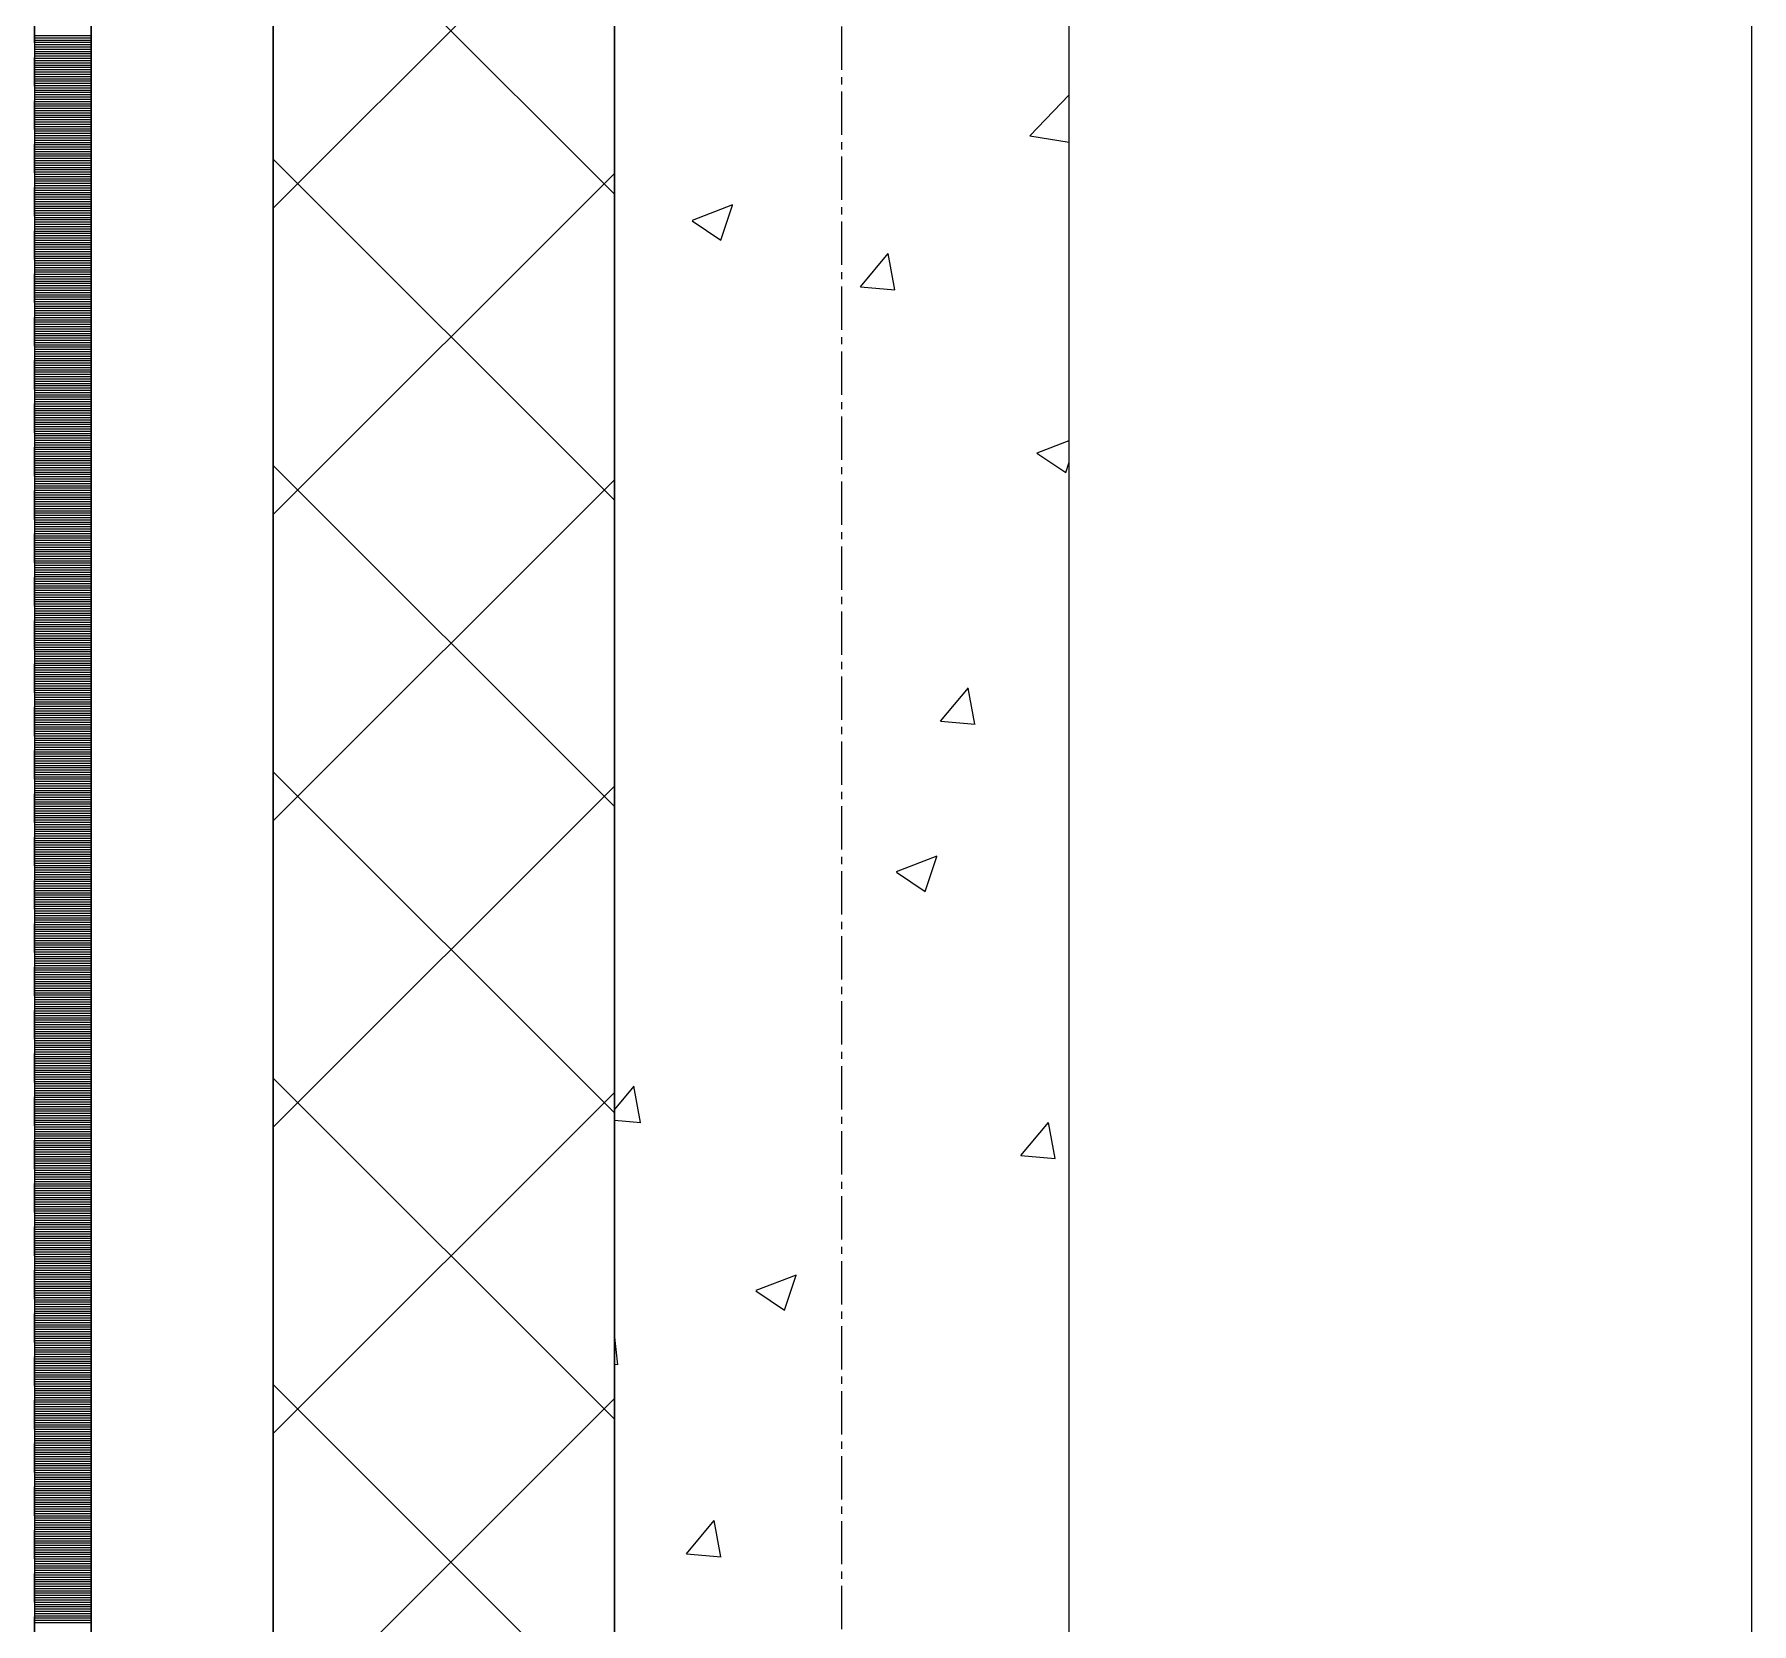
# Model space of a CAD drawing. Header units: millimetres. Extents: x 538266 to 1167394, y 114608 to 637157.
# Drawn here: x 1046079 to 1046834, y 577970 to 578669 of the extents above; entities that cross this region are included whole.
import ezdxf

# ---------------------------------------------------------------- set-up
doc = ezdxf.new("R2010")
doc.units = ezdxf.units.MM
doc.linetypes.add('CENTER2', pattern=[28.575, 19.05, -3.175, 3.175, -3.175])
doc.linetypes.add('DASHED', pattern=[19.05, 12.7, -6.35])
for name, color, linetype, lineweight in [('0) шт стен 3 эт', 150, 'Continuous', 60), ('АР_Стены ПЕНОблок', 52, 'Continuous', 20), ('АР_Тонкая', 254, 'Continuous', 5), ('АР_Утеплитель', 31, 'Continuous', 0), ('АР_Штриховка', 8, 'Continuous', 0)]:
    doc.layers.add(name, color=color, linetype=linetype, lineweight=lineweight)
doc.layers.add('АР_Делит', color=120, linetype='Continuous', lineweight=0, plot=False)
doc.layers.add('КР_Балки-0.5', color=60, linetype='Continuous', lineweight=50, plot=False)
doc.layers.add('РД_Оси_100', color=7, linetype='Continuous', lineweight=0, true_color=0x525252)

# ---------------------------------------------------------------- blocks, each defined once
blk = doc.blocks.new('СОШ_2200_АР_ОСИ_М100_28.05.24')
at = {"layer": 'АР_Делит', "color": 251, "linetype": 'DASHED', "true_color": 0x636466}
blk.add_lwpolyline([(114955, 135155), (114955, -355), (93595.036, -355), (93595.036, 13855), (94145, 13855), (94145, 68320), (66055, 68320), (66055, 13857.73), (83455, 13857.73), (83455, -355), (45245, -355), (45245, 13145), (44695, 13145), (44695, 26755), (45245, 26755), (45245, 68320), (20455, 68320), (20455, 26755), (27955, 26755), (27955, 13145), (-355, 13145), (-355, 100855)], dxfattribs=at)
at = {"layer": 'РД_Оси_100', "color": 251, "linetype": 'CENTER2', "true_color": 0x636466}
blk.add_line((0, -6155), (0, 139938.679), dxfattribs=at)
blk = doc.blocks.new('3_этаж1')
at = {"layer": 'АР_Стены ПЕНОблок', "color": 18, "linetype": 'Continuous', "lineweight": 25, "true_color": 0x000000}
for p, q in [((684283.57, 587568.74), (684283.57, 511368.74)), ((684483.57, 511368.74), (684483.57, 587568.74))]:
    blk.add_line(p, q, dxfattribs=at)
at = {"layer": 'АР_Тонкая', "color": 18, "linetype": 'Continuous', "lineweight": 25, "true_color": 0x000000}
for p, q in [((684028.57, 587568.74), (684028.57, 511368.74)), ((684053.57, 587568.74), (684053.57, 511368.74)), ((684053.57, 511368.74), (684053.57, 587568.74)), ((684133.57, 511368.74), (684133.57, 587568.74))]:
    blk.add_line(p, q, dxfattribs=at)
at = {"layer": 'АР_Утеплитель', "color": 18, "linetype": 'Continuous', "lineweight": 25, "true_color": 0x000000}
for p, q in [((684133.57, 587568.74), (684133.57, 511368.74)), ((684283.57, 511368.74), (684283.57, 587568.74))]:
    blk.add_line(p, q, dxfattribs=at)
at = {"layer": 'АР_Штриховка', "color": 18, "linetype": 'Continuous', "lineweight": 25, "true_color": 0x000000}
for p, q in [((684283.57, 578598.77), (684133.57, 578748.77)), ((684133.57, 578592.48), (684283.57, 578742.48)), ((684028.57, 578668.49), (684053.57, 578668.49)), ((684028.57, 578667.49), (684053.57, 578667.49)), ((684028.57, 578666.49), (684053.57, 578666.49)), ((684028.57, 578665.49), (684053.57, 578665.49)), ((684028.57, 578664.49), (684053.57, 578664.49)), ((684028.57, 578663.49), (684053.57, 578663.49)), ((684028.57, 578662.49), (684053.57, 578662.49)), ((684028.57, 578661.49), (684053.57, 578661.49)), ((684028.57, 578660.49), (684053.57, 578660.49)), ((684028.57, 578659.49), (684053.57, 578659.49)), ((684028.57, 578658.49), (684053.57, 578658.49)), ((684028.57, 578657.49), (684053.57, 578657.49)), ((684028.57, 578656.49), (684053.57, 578656.49)), ((684028.57, 578655.49), (684053.57, 578655.49)), ((684028.57, 578654.49), (684053.57, 578654.49)), ((684028.57, 578653.49), (684053.57, 578653.49)), ((684028.57, 578652.49), (684053.57, 578652.49)), ((684028.57, 578651.49), (684053.57, 578651.49)), ((684028.57, 578650.49), (684053.57, 578650.49)), ((684028.57, 578649.49), (684053.57, 578649.49)), ((684028.57, 578648.49), (684053.57, 578648.49)), ((684028.57, 578647.49), (684053.57, 578647.49)), ((684028.57, 578646.49), (684053.57, 578646.49)), ((684028.57, 578645.49), (684053.57, 578645.49)), ((684028.57, 578644.49), (684053.57, 578644.49)), ((684028.57, 578643.49), (684053.57, 578643.49)), ((684028.57, 578642.49), (684053.57, 578642.49)), ((684028.57, 578641.49), (684053.57, 578641.49)), ((684028.57, 578640.49), (684053.57, 578640.49)), ((684466.29, 578624.3), (684483.57, 578642.32)), ((684028.57, 578639.49), (684053.57, 578639.49)), ((684028.57, 578638.49), (684053.57, 578638.49)), ((684028.57, 578637.49), (684053.57, 578637.49)), ((684028.57, 578636.49), (684053.57, 578636.49)), ((684028.57, 578635.49), (684053.57, 578635.49)), ((684028.57, 578634.49), (684053.57, 578634.49)), ((684028.57, 578633.49), (684053.57, 578633.49)), ((684028.57, 578632.49), (684053.57, 578632.49)), ((684028.57, 578631.49), (684053.57, 578631.49)), ((684028.57, 578630.49), (684053.57, 578630.49)), ((684028.57, 578629.49), (684053.57, 578629.49)), ((684028.57, 578628.49), (684053.57, 578628.49)), ((684028.57, 578627.49), (684053.57, 578627.49)), ((684028.57, 578626.49), (684053.57, 578626.49)), ((684028.57, 578625.49), (684053.57, 578625.49)), ((684028.57, 578624.49), (684053.57, 578624.49)), ((684028.57, 578623.49), (684053.57, 578623.49)), ((684028.57, 578622.49), (684053.57, 578622.49)), ((684028.57, 578621.49), (684053.57, 578621.49)), ((684028.57, 578620.49), (684053.57, 578620.49)), ((684028.57, 578619.49), (684053.57, 578619.49)), ((684028.57, 578618.49), (684053.57, 578618.49)), ((684028.57, 578617.49), (684053.57, 578617.49)), ((684466.28, 578624.31), (684483.57, 578621.63)), ((684028.57, 578616.49), (684053.57, 578616.49)), ((684028.57, 578615.49), (684053.57, 578615.49)), ((684028.57, 578614.49), (684053.57, 578614.49)), ((684028.57, 578613.49), (684053.57, 578613.49)), ((684028.57, 578612.49), (684053.57, 578612.49)), ((684028.57, 578611.49), (684053.57, 578611.49)), ((684028.57, 578610.49), (684053.57, 578610.49)), ((684283.57, 578464.07), (684133.57, 578614.07)), ((684028.57, 578609.49), (684053.57, 578609.49)), ((684028.57, 578608.49), (684053.57, 578608.49)), ((684028.57, 578607.49), (684053.57, 578607.49)), ((684028.57, 578606.49), (684053.57, 578606.49)), ((684028.57, 578605.49), (684053.57, 578605.49)), ((684028.57, 578604.49), (684053.57, 578604.49)), ((684028.57, 578603.49), (684053.57, 578603.49)), ((684028.57, 578602.49), (684053.57, 578602.49)), ((684133.57, 578457.78), (684283.57, 578607.78)), ((684028.57, 578601.49), (684053.57, 578601.49)), ((684028.57, 578600.49), (684053.57, 578600.49)), ((684028.57, 578599.49), (684053.57, 578599.49)), ((684028.57, 578598.49), (684053.57, 578598.49)), ((684028.57, 578597.49), (684053.57, 578597.49)), ((684028.57, 578596.49), (684053.57, 578596.49)), ((684028.57, 578595.49), (684053.57, 578595.49)), ((684028.57, 578594.49), (684053.57, 578594.49)), ((684028.57, 578593.49), (684053.57, 578593.49)), ((684028.57, 578592.49), (684053.57, 578592.49)), ((684028.57, 578591.49), (684053.57, 578591.49)), ((684028.57, 578590.49), (684053.57, 578590.49)), ((684028.57, 578589.49), (684053.57, 578589.49)), ((684028.57, 578588.49), (684053.57, 578588.49)), ((684028.57, 578587.49), (684053.57, 578587.49)), ((684317.86, 578587.25), (684335.65, 578594.08)), ((684330.41, 578578.51), (684335.56, 578593.86)), ((684028.57, 578586.49), (684053.57, 578586.49)), ((684028.57, 578585.49), (684053.57, 578585.49)), ((684028.57, 578584.49), (684053.57, 578584.49)), ((684028.57, 578583.49), (684053.57, 578583.49)), ((684028.57, 578582.49), (684053.57, 578582.49)), ((684028.57, 578581.49), (684053.57, 578581.49)), ((684028.57, 578580.49), (684053.57, 578580.49)), ((684317.76, 578587.03), (684330.4, 578578.51)), ((684028.57, 578579.49), (684053.57, 578579.49)), ((684028.57, 578578.49), (684053.57, 578578.49)), ((684028.57, 578577.49), (684053.57, 578577.49)), ((684028.57, 578576.49), (684053.57, 578576.49)), ((684028.57, 578575.49), (684053.57, 578575.49)), ((684028.57, 578574.49), (684053.57, 578574.49)), ((684028.57, 578573.49), (684053.57, 578573.49)), ((684028.57, 578572.49), (684053.57, 578572.49)), ((684391.73, 578557.98), (684403.98, 578572.57)), ((684406.82, 578556.62), (684403.88, 578572.54)), ((684028.57, 578571.49), (684053.57, 578571.49)), ((684028.57, 578570.49), (684053.57, 578570.49)), ((684028.57, 578569.49), (684053.57, 578569.49)), ((684028.57, 578568.49), (684053.57, 578568.49)), ((684028.57, 578567.49), (684053.57, 578567.49)), ((684028.57, 578566.49), (684053.57, 578566.49)), ((684028.57, 578565.49), (684053.57, 578565.49)), ((684028.57, 578564.49), (684053.57, 578564.49)), ((684028.57, 578563.49), (684053.57, 578563.49)), ((684028.57, 578562.49), (684053.57, 578562.49)), ((684028.57, 578561.49), (684053.57, 578561.49)), ((684028.57, 578560.49), (684053.57, 578560.49)), ((684028.57, 578559.49), (684053.57, 578559.49)), ((684028.57, 578558.49), (684053.57, 578558.49)), ((684028.57, 578557.49), (684053.57, 578557.49)), ((684391.73, 578557.96), (684406.91, 578556.64)), ((684028.57, 578556.49), (684053.57, 578556.49)), ((684028.57, 578555.49), (684053.57, 578555.49)), ((684028.57, 578554.49), (684053.57, 578554.49)), ((684028.57, 578553.49), (684053.57, 578553.49)), ((684028.57, 578552.49), (684053.57, 578552.49)), ((684028.57, 578551.49), (684053.57, 578551.49)), ((684028.57, 578550.49), (684053.57, 578550.49)), ((684028.57, 578549.49), (684053.57, 578549.49)), ((684028.57, 578548.49), (684053.57, 578548.49)), ((684028.57, 578547.49), (684053.57, 578547.49)), ((684028.57, 578546.49), (684053.57, 578546.49)), ((684028.57, 578545.49), (684053.57, 578545.49)), ((684028.57, 578544.49), (684053.57, 578544.49)), ((684028.57, 578543.49), (684053.57, 578543.49)), ((684028.57, 578542.49), (684053.57, 578542.49)), ((684028.57, 578541.49), (684053.57, 578541.49)), ((684028.57, 578540.49), (684053.57, 578540.49)), ((684028.57, 578539.49), (684053.57, 578539.49)), ((684028.57, 578538.49), (684053.57, 578538.49)), ((684028.57, 578537.49), (684053.57, 578537.49)), ((684028.57, 578536.49), (684053.57, 578536.49)), ((684028.57, 578535.49), (684053.57, 578535.49)), ((684028.57, 578534.49), (684053.57, 578534.49)), ((684028.57, 578533.49), (684053.57, 578533.49)), ((684028.57, 578532.49), (684053.57, 578532.49)), ((684028.57, 578531.49), (684053.57, 578531.49)), ((684028.57, 578530.49), (684053.57, 578530.49)), ((684028.57, 578529.49), (684053.57, 578529.49)), ((684028.57, 578528.49), (684053.57, 578528.49)), ((684028.57, 578527.49), (684053.57, 578527.49)), ((684028.57, 578526.49), (684053.57, 578526.49)), ((684028.57, 578525.49), (684053.57, 578525.49)), ((684028.57, 578524.49), (684053.57, 578524.49)), ((684028.57, 578523.49), (684053.57, 578523.49)), ((684028.57, 578522.49), (684053.57, 578522.49)), ((684028.57, 578521.49), (684053.57, 578521.49)), ((684028.57, 578520.49), (684053.57, 578520.49)), ((684028.57, 578519.49), (684053.57, 578519.49)), ((684028.57, 578518.49), (684053.57, 578518.49)), ((684028.57, 578517.49), (684053.57, 578517.49)), ((684028.57, 578516.49), (684053.57, 578516.49)), ((684028.57, 578515.49), (684053.57, 578515.49)), ((684028.57, 578514.49), (684053.57, 578514.49)), ((684028.57, 578513.49), (684053.57, 578513.49)), ((684028.57, 578512.49), (684053.57, 578512.49)), ((684028.57, 578511.49), (684053.57, 578511.49)), ((684028.57, 578510.49), (684053.57, 578510.49)), ((684028.57, 578509.49), (684053.57, 578509.49)), ((684028.57, 578508.49), (684053.57, 578508.49)), ((684028.57, 578507.49), (684053.57, 578507.49)), ((684028.57, 578506.49), (684053.57, 578506.49)), ((684028.57, 578505.49), (684053.57, 578505.49)), ((684028.57, 578504.49), (684053.57, 578504.49)), ((684028.57, 578503.49), (684053.57, 578503.49)), ((684028.57, 578502.49), (684053.57, 578502.49)), ((684028.57, 578501.49), (684053.57, 578501.49)), ((684028.57, 578500.49), (684053.57, 578500.49)), ((684028.57, 578499.49), (684053.57, 578499.49)), ((684028.57, 578498.49), (684053.57, 578498.49)), ((684028.57, 578497.49), (684053.57, 578497.49)), ((684028.57, 578496.49), (684053.57, 578496.49)), ((684028.57, 578495.49), (684053.57, 578495.49)), ((684028.57, 578494.49), (684053.57, 578494.49)), ((684028.57, 578493.49), (684053.57, 578493.49)), ((684028.57, 578492.49), (684053.57, 578492.49)), ((684028.57, 578491.49), (684053.57, 578491.49)), ((684028.57, 578490.49), (684053.57, 578490.49)), ((684028.57, 578489.49), (684053.57, 578489.49)), ((684469.48, 578484.99), (684483.57, 578490.4)), ((684028.57, 578488.49), (684053.57, 578488.49)), ((684028.57, 578487.49), (684053.57, 578487.49)), ((684028.57, 578486.49), (684053.57, 578486.49)), ((684028.57, 578485.49), (684053.57, 578485.49)), ((684028.57, 578484.49), (684053.57, 578484.49)), ((684028.57, 578483.49), (684053.57, 578483.49)), ((684028.57, 578482.49), (684053.57, 578482.49)), ((684469.38, 578484.77), (684482.01, 578476.24)), ((684028.57, 578481.49), (684053.57, 578481.49)), ((684028.57, 578480.49), (684053.57, 578480.49)), ((684028.57, 578479.49), (684053.57, 578479.49)), ((684028.57, 578478.49), (684053.57, 578478.49)), ((684028.57, 578477.49), (684053.57, 578477.49)), ((684028.57, 578476.49), (684053.57, 578476.49)), ((684028.57, 578475.49), (684053.57, 578475.49)), ((684028.57, 578474.49), (684053.57, 578474.49)), ((684283.57, 578329.36), (684133.57, 578479.36)), ((684482.02, 578476.24), (684483.57, 578480.87)), ((684028.57, 578473.49), (684053.57, 578473.49)), ((684028.57, 578472.49), (684053.57, 578472.49)), ((684028.57, 578471.49), (684053.57, 578471.49)), ((684028.57, 578470.49), (684053.57, 578470.49)), ((684028.57, 578469.49), (684053.57, 578469.49)), ((684028.57, 578468.49), (684053.57, 578468.49)), ((684028.57, 578467.49), (684053.57, 578467.49)), ((684028.57, 578466.49), (684053.57, 578466.49)), ((684133.57, 578323.08), (684283.57, 578473.08)), ((684028.57, 578465.49), (684053.57, 578465.49)), ((684028.57, 578464.49), (684053.57, 578464.49)), ((684028.57, 578463.49), (684053.57, 578463.49)), ((684028.57, 578462.49), (684053.57, 578462.49)), ((684028.57, 578461.49), (684053.57, 578461.49)), ((684028.57, 578460.49), (684053.57, 578460.49)), ((684028.57, 578459.49), (684053.57, 578459.49)), ((684028.57, 578458.49), (684053.57, 578458.49)), ((684028.57, 578457.49), (684053.57, 578457.49)), ((684028.57, 578456.49), (684053.57, 578456.49)), ((684028.57, 578455.49), (684053.57, 578455.49)), ((684028.57, 578454.49), (684053.57, 578454.49)), ((684028.57, 578453.49), (684053.57, 578453.49)), ((684028.57, 578452.49), (684053.57, 578452.49)), ((684028.57, 578451.49), (684053.57, 578451.49)), ((684028.57, 578450.49), (684053.57, 578450.49)), ((684028.57, 578449.49), (684053.57, 578449.49)), ((684028.57, 578448.49), (684053.57, 578448.49)), ((684028.57, 578447.49), (684053.57, 578447.49)), ((684028.57, 578446.49), (684053.57, 578446.49)), ((684028.57, 578445.49), (684053.57, 578445.49)), ((684028.57, 578444.49), (684053.57, 578444.49)), ((684028.57, 578443.49), (684053.57, 578443.49)), ((684028.57, 578442.49), (684053.57, 578442.49)), ((684028.57, 578441.49), (684053.57, 578441.49)), ((684028.57, 578440.49), (684053.57, 578440.49)), ((684028.57, 578439.49), (684053.57, 578439.49)), ((684028.57, 578438.49), (684053.57, 578438.49)), ((684028.57, 578437.49), (684053.57, 578437.49)), ((684028.57, 578436.49), (684053.57, 578436.49)), ((684028.57, 578435.49), (684053.57, 578435.49)), ((684028.57, 578434.49), (684053.57, 578434.49)), ((684028.57, 578433.49), (684053.57, 578433.49)), ((684028.57, 578432.49), (684053.57, 578432.49)), ((684028.57, 578431.49), (684053.57, 578431.49)), ((684028.57, 578430.49), (684053.57, 578430.49)), ((684028.57, 578429.49), (684053.57, 578429.49)), ((684028.57, 578428.49), (684053.57, 578428.49)), ((684028.57, 578427.49), (684053.57, 578427.49)), ((684028.57, 578426.49), (684053.57, 578426.49)), ((684028.57, 578425.49), (684053.57, 578425.49)), ((684028.57, 578424.49), (684053.57, 578424.49)), ((684028.57, 578423.49), (684053.57, 578423.49)), ((684028.57, 578422.49), (684053.57, 578422.49)), ((684028.57, 578421.49), (684053.57, 578421.49)), ((684028.57, 578420.49), (684053.57, 578420.49)), ((684028.57, 578419.49), (684053.57, 578419.49)), ((684028.57, 578418.49), (684053.57, 578418.49)), ((684028.57, 578417.49), (684053.57, 578417.49)), ((684028.57, 578416.49), (684053.57, 578416.49)), ((684028.57, 578415.49), (684053.57, 578415.49)), ((684028.57, 578414.49), (684053.57, 578414.49)), ((684028.57, 578413.49), (684053.57, 578413.49)), ((684028.57, 578412.49), (684053.57, 578412.49)), ((684028.57, 578411.49), (684053.57, 578411.49)), ((684028.57, 578410.49), (684053.57, 578410.49)), ((684028.57, 578409.49), (684053.57, 578409.49)), ((684028.57, 578408.49), (684053.57, 578408.49)), ((684028.57, 578407.49), (684053.57, 578407.49)), ((684028.57, 578406.49), (684053.57, 578406.49)), ((684028.57, 578405.49), (684053.57, 578405.49)), ((684028.57, 578404.49), (684053.57, 578404.49)), ((684028.57, 578403.49), (684053.57, 578403.49)), ((684028.57, 578402.49), (684053.57, 578402.49)), ((684028.57, 578401.49), (684053.57, 578401.49)), ((684028.57, 578400.49), (684053.57, 578400.49)), ((684028.57, 578399.49), (684053.57, 578399.49)), ((684028.57, 578398.49), (684053.57, 578398.49)), ((684028.57, 578397.49), (684053.57, 578397.49)), ((684028.57, 578396.49), (684053.57, 578396.49)), ((684028.57, 578395.49), (684053.57, 578395.49)), ((684028.57, 578394.49), (684053.57, 578394.49)), ((684028.57, 578393.49), (684053.57, 578393.49)), ((684028.57, 578392.49), (684053.57, 578392.49)), ((684028.57, 578391.49), (684053.57, 578391.49)), ((684028.57, 578390.49), (684053.57, 578390.49)), ((684028.57, 578389.49), (684053.57, 578389.49)), ((684028.57, 578388.49), (684053.57, 578388.49)), ((684028.57, 578387.49), (684053.57, 578387.49)), ((684028.57, 578386.49), (684053.57, 578386.49)), ((684028.57, 578385.49), (684053.57, 578385.49)), ((684028.57, 578384.49), (684053.57, 578384.49)), ((684028.57, 578383.49), (684053.57, 578383.49)), ((684028.57, 578382.49), (684053.57, 578382.49)), ((684028.57, 578381.49), (684053.57, 578381.49)), ((684028.57, 578380.49), (684053.57, 578380.49)), ((684028.57, 578379.49), (684053.57, 578379.49)), ((684028.57, 578378.49), (684053.57, 578378.49)), ((684028.57, 578377.49), (684053.57, 578377.49)), ((684028.57, 578376.49), (684053.57, 578376.49)), ((684426.98, 578366.92), (684439.22, 578381.51)), ((684442.06, 578365.56), (684439.13, 578381.48)), ((684028.57, 578375.49), (684053.57, 578375.49)), ((684028.57, 578374.49), (684053.57, 578374.49)), ((684028.57, 578373.49), (684053.57, 578373.49)), ((684028.57, 578372.49), (684053.57, 578372.49)), ((684028.57, 578371.49), (684053.57, 578371.49)), ((684028.57, 578370.49), (684053.57, 578370.49)), ((684028.57, 578369.49), (684053.57, 578369.49)), ((684028.57, 578368.49), (684053.57, 578368.49)), ((684028.57, 578367.49), (684053.57, 578367.49)), ((684028.57, 578366.49), (684053.57, 578366.49)), ((684028.57, 578365.49), (684053.57, 578365.49)), ((684028.57, 578364.49), (684053.57, 578364.49)), ((684028.57, 578363.49), (684053.57, 578363.49)), ((684028.57, 578362.49), (684053.57, 578362.49)), ((684028.57, 578361.49), (684053.57, 578361.49)), ((684426.98, 578366.91), (684442.16, 578365.58)), ((684028.57, 578360.49), (684053.57, 578360.49)), ((684028.57, 578359.49), (684053.57, 578359.49)), ((684028.57, 578358.49), (684053.57, 578358.49)), ((684028.57, 578357.49), (684053.57, 578357.49)), ((684028.57, 578356.49), (684053.57, 578356.49)), ((684028.57, 578355.49), (684053.57, 578355.49)), ((684028.57, 578354.49), (684053.57, 578354.49)), ((684028.57, 578353.49), (684053.57, 578353.49)), ((684028.57, 578352.49), (684053.57, 578352.49)), ((684028.57, 578351.49), (684053.57, 578351.49)), ((684028.57, 578350.49), (684053.57, 578350.49)), ((684028.57, 578349.49), (684053.57, 578349.49)), ((684028.57, 578348.49), (684053.57, 578348.49)), ((684028.57, 578347.49), (684053.57, 578347.49)), ((684028.57, 578346.49), (684053.57, 578346.49)), ((684028.57, 578345.49), (684053.57, 578345.49)), ((684028.57, 578344.49), (684053.57, 578344.49)), ((684028.57, 578343.49), (684053.57, 578343.49)), ((684028.57, 578342.49), (684053.57, 578342.49)), ((684028.57, 578341.49), (684053.57, 578341.49)), ((684028.57, 578340.49), (684053.57, 578340.49)), ((684028.57, 578339.49), (684053.57, 578339.49)), ((684028.57, 578338.49), (684053.57, 578338.49)), ((684283.57, 578194.66), (684133.57, 578344.66)), ((684133.57, 578188.37), (684283.57, 578338.37)), ((684028.57, 578337.49), (684053.57, 578337.49)), ((684028.57, 578336.49), (684053.57, 578336.49)), ((684028.57, 578335.49), (684053.57, 578335.49)), ((684028.57, 578334.49), (684053.57, 578334.49)), ((684028.57, 578333.49), (684053.57, 578333.49)), ((684028.57, 578332.49), (684053.57, 578332.49)), ((684028.57, 578331.49), (684053.57, 578331.49)), ((684028.57, 578330.49), (684053.57, 578330.49)), ((684028.57, 578329.49), (684053.57, 578329.49)), ((684028.57, 578328.49), (684053.57, 578328.49)), ((684028.57, 578327.49), (684053.57, 578327.49)), ((684028.57, 578326.49), (684053.57, 578326.49)), ((684028.57, 578325.49), (684053.57, 578325.49)), ((684028.57, 578324.49), (684053.57, 578324.49)), ((684028.57, 578323.49), (684053.57, 578323.49)), ((684028.57, 578322.49), (684053.57, 578322.49)), ((684028.57, 578321.49), (684053.57, 578321.49)), ((684028.57, 578320.49), (684053.57, 578320.49)), ((684028.57, 578319.49), (684053.57, 578319.49)), ((684028.57, 578318.49), (684053.57, 578318.49)), ((684028.57, 578317.49), (684053.57, 578317.49)), ((684028.57, 578316.49), (684053.57, 578316.49)), ((684028.57, 578315.49), (684053.57, 578315.49)), ((684028.57, 578314.49), (684053.57, 578314.49)), ((684028.57, 578313.49), (684053.57, 578313.49)), ((684028.57, 578312.49), (684053.57, 578312.49)), ((684028.57, 578311.49), (684053.57, 578311.49)), ((684028.57, 578310.49), (684053.57, 578310.49)), ((684028.57, 578309.49), (684053.57, 578309.49)), ((684028.57, 578308.49), (684053.57, 578308.49)), ((684028.57, 578307.49), (684053.57, 578307.49)), ((684028.57, 578306.49), (684053.57, 578306.49)), ((684028.57, 578305.49), (684053.57, 578305.49)), ((684028.57, 578304.49), (684053.57, 578304.49)), ((684028.57, 578303.49), (684053.57, 578303.49)), ((684028.57, 578302.49), (684053.57, 578302.49)), ((684028.57, 578301.49), (684053.57, 578301.49)), ((684028.57, 578300.49), (684053.57, 578300.49)), ((684407.57, 578300.58), (684420.21, 578292.06)), ((684407.67, 578300.8), (684425.46, 578307.63)), ((684420.22, 578292.05), (684425.37, 578307.4)), ((684028.57, 578299.49), (684053.57, 578299.49)), ((684028.57, 578298.49), (684053.57, 578298.49)), ((684028.57, 578297.49), (684053.57, 578297.49)), ((684028.57, 578296.49), (684053.57, 578296.49)), ((684028.57, 578295.49), (684053.57, 578295.49)), ((684028.57, 578294.49), (684053.57, 578294.49)), ((684028.57, 578293.49), (684053.57, 578293.49)), ((684028.57, 578292.49), (684053.57, 578292.49)), ((684028.57, 578291.49), (684053.57, 578291.49)), ((684028.57, 578290.49), (684053.57, 578290.49)), ((684028.57, 578289.49), (684053.57, 578289.49)), ((684028.57, 578288.49), (684053.57, 578288.49)), ((684028.57, 578287.49), (684053.57, 578287.49)), ((684028.57, 578286.49), (684053.57, 578286.49)), ((684028.57, 578285.49), (684053.57, 578285.49)), ((684028.57, 578284.49), (684053.57, 578284.49)), ((684028.57, 578283.49), (684053.57, 578283.49)), ((684028.57, 578282.49), (684053.57, 578282.49)), ((684028.57, 578281.49), (684053.57, 578281.49)), ((684028.57, 578280.49), (684053.57, 578280.49)), ((684028.57, 578279.49), (684053.57, 578279.49)), ((684028.57, 578278.49), (684053.57, 578278.49)), ((684028.57, 578277.49), (684053.57, 578277.49)), ((684028.57, 578276.49), (684053.57, 578276.49)), ((684028.57, 578275.49), (684053.57, 578275.49)), ((684028.57, 578274.49), (684053.57, 578274.49)), ((684028.57, 578273.49), (684053.57, 578273.49)), ((684028.57, 578272.49), (684053.57, 578272.49)), ((684028.57, 578271.49), (684053.57, 578271.49)), ((684028.57, 578270.49), (684053.57, 578270.49)), ((684028.57, 578269.49), (684053.57, 578269.49)), ((684028.57, 578268.49), (684053.57, 578268.49)), ((684028.57, 578267.49), (684053.57, 578267.49)), ((684028.57, 578266.49), (684053.57, 578266.49)), ((684028.57, 578265.49), (684053.57, 578265.49)), ((684028.57, 578264.49), (684053.57, 578264.49)), ((684028.57, 578263.49), (684053.57, 578263.49)), ((684028.57, 578262.49), (684053.57, 578262.49)), ((684028.57, 578261.49), (684053.57, 578261.49)), ((684028.57, 578260.49), (684053.57, 578260.49)), ((684028.57, 578259.49), (684053.57, 578259.49)), ((684028.57, 578258.49), (684053.57, 578258.49)), ((684028.57, 578257.49), (684053.57, 578257.49)), ((684028.57, 578256.49), (684053.57, 578256.49)), ((684028.57, 578255.49), (684053.57, 578255.49)), ((684028.57, 578254.49), (684053.57, 578254.49)), ((684028.57, 578253.49), (684053.57, 578253.49)), ((684028.57, 578252.49), (684053.57, 578252.49)), ((684028.57, 578251.49), (684053.57, 578251.49)), ((684028.57, 578250.49), (684053.57, 578250.49)), ((684028.57, 578249.49), (684053.57, 578249.49)), ((684028.57, 578248.49), (684053.57, 578248.49)), ((684028.57, 578247.49), (684053.57, 578247.49)), ((684028.57, 578246.49), (684053.57, 578246.49)), ((684028.57, 578245.49), (684053.57, 578245.49)), ((684028.57, 578244.49), (684053.57, 578244.49)), ((684028.57, 578243.49), (684053.57, 578243.49)), ((684028.57, 578242.49), (684053.57, 578242.49)), ((684028.57, 578241.49), (684053.57, 578241.49)), ((684028.57, 578240.49), (684053.57, 578240.49)), ((684028.57, 578239.49), (684053.57, 578239.49)), ((684028.57, 578238.49), (684053.57, 578238.49)), ((684028.57, 578237.49), (684053.57, 578237.49)), ((684028.57, 578236.49), (684053.57, 578236.49)), ((684028.57, 578235.49), (684053.57, 578235.49)), ((684028.57, 578234.49), (684053.57, 578234.49)), ((684028.57, 578233.49), (684053.57, 578233.49)), ((684028.57, 578232.49), (684053.57, 578232.49)), ((684028.57, 578231.49), (684053.57, 578231.49)), ((684028.57, 578230.49), (684053.57, 578230.49)), ((684028.57, 578229.49), (684053.57, 578229.49)), ((684028.57, 578228.49), (684053.57, 578228.49)), ((684028.57, 578227.49), (684053.57, 578227.49)), ((684028.57, 578226.49), (684053.57, 578226.49)), ((684028.57, 578225.49), (684053.57, 578225.49)), ((684028.57, 578224.49), (684053.57, 578224.49)), ((684028.57, 578223.49), (684053.57, 578223.49)), ((684028.57, 578222.49), (684053.57, 578222.49)), ((684028.57, 578221.49), (684053.57, 578221.49)), ((684028.57, 578220.49), (684053.57, 578220.49)), ((684028.57, 578219.49), (684053.57, 578219.49)), ((684028.57, 578218.49), (684053.57, 578218.49)), ((684028.57, 578217.49), (684053.57, 578217.49)), ((684028.57, 578216.49), (684053.57, 578216.49)), ((684028.57, 578215.49), (684053.57, 578215.49)), ((684028.57, 578214.49), (684053.57, 578214.49)), ((684028.57, 578213.49), (684053.57, 578213.49)), ((684028.57, 578212.49), (684053.57, 578212.49)), ((684028.57, 578211.49), (684053.57, 578211.49)), ((684028.57, 578210.49), (684053.57, 578210.49)), ((684283.57, 578059.96), (684133.57, 578209.96)), ((684028.57, 578209.49), (684053.57, 578209.49)), ((684028.57, 578208.49), (684053.57, 578208.49)), ((684028.57, 578207.49), (684053.57, 578207.49)), ((684028.57, 578206.49), (684053.57, 578206.49)), ((684028.57, 578205.49), (684053.57, 578205.49)), ((684028.57, 578204.49), (684053.57, 578204.49)), ((684028.57, 578203.49), (684053.57, 578203.49)), ((684028.57, 578202.49), (684053.57, 578202.49)), ((684133.57, 578053.67), (684283.57, 578203.67)), ((684283.57, 578196.02), (684292.28, 578206.39)), ((684295.12, 578190.44), (684292.19, 578206.37)), ((684028.57, 578201.49), (684053.57, 578201.49)), ((684028.57, 578200.49), (684053.57, 578200.49)), ((684028.57, 578199.49), (684053.57, 578199.49)), ((684028.57, 578198.49), (684053.57, 578198.49)), ((684028.57, 578197.49), (684053.57, 578197.49)), ((684028.57, 578196.49), (684053.57, 578196.49)), ((684028.57, 578195.49), (684053.57, 578195.49)), ((684028.57, 578194.49), (684053.57, 578194.49)), ((684028.57, 578193.49), (684053.57, 578193.49)), ((684028.57, 578192.49), (684053.57, 578192.49)), ((684028.57, 578191.49), (684053.57, 578191.49)), ((684028.57, 578190.49), (684053.57, 578190.49)), ((684028.57, 578189.49), (684053.57, 578189.49)), ((684028.57, 578188.49), (684053.57, 578188.49)), ((684028.57, 578187.49), (684053.57, 578187.49)), ((684283.57, 578191.48), (684295.22, 578190.46)), ((684462.22, 578175.86), (684474.46, 578190.45)), ((684477.31, 578174.51), (684474.37, 578190.43)), ((684028.57, 578186.49), (684053.57, 578186.49)), ((684028.57, 578185.49), (684053.57, 578185.49)), ((684028.57, 578184.49), (684053.57, 578184.49)), ((684028.57, 578183.49), (684053.57, 578183.49)), ((684028.57, 578182.49), (684053.57, 578182.49)), ((684028.57, 578181.49), (684053.57, 578181.49)), ((684028.57, 578180.49), (684053.57, 578180.49)), ((684028.57, 578179.49), (684053.57, 578179.49)), ((684028.57, 578178.49), (684053.57, 578178.49)), ((684028.57, 578177.49), (684053.57, 578177.49)), ((684028.57, 578176.49), (684053.57, 578176.49)), ((684028.57, 578175.49), (684053.57, 578175.49)), ((684028.57, 578174.49), (684053.57, 578174.49)), ((684028.57, 578173.49), (684053.57, 578173.49)), ((684028.57, 578172.49), (684053.57, 578172.49)), ((684462.22, 578175.85), (684477.4, 578174.52)), ((684028.57, 578171.49), (684053.57, 578171.49)), ((684028.57, 578170.49), (684053.57, 578170.49)), ((684028.57, 578169.49), (684053.57, 578169.49)), ((684028.57, 578168.49), (684053.57, 578168.49)), ((684028.57, 578167.49), (684053.57, 578167.49)), ((684028.57, 578166.49), (684053.57, 578166.49)), ((684028.57, 578165.49), (684053.57, 578165.49)), ((684028.57, 578164.49), (684053.57, 578164.49)), ((684028.57, 578163.49), (684053.57, 578163.49)), ((684028.57, 578162.49), (684053.57, 578162.49)), ((684028.57, 578161.49), (684053.57, 578161.49)), ((684028.57, 578160.49), (684053.57, 578160.49)), ((684028.57, 578159.49), (684053.57, 578159.49)), ((684028.57, 578158.49), (684053.57, 578158.49)), ((684028.57, 578157.49), (684053.57, 578157.49)), ((684028.57, 578156.49), (684053.57, 578156.49)), ((684028.57, 578155.49), (684053.57, 578155.49)), ((684028.57, 578154.49), (684053.57, 578154.49)), ((684028.57, 578153.49), (684053.57, 578153.49)), ((684028.57, 578152.49), (684053.57, 578152.49)), ((684028.57, 578151.49), (684053.57, 578151.49)), ((684028.57, 578150.49), (684053.57, 578150.49)), ((684028.57, 578149.49), (684053.57, 578149.49)), ((684028.57, 578148.49), (684053.57, 578148.49)), ((684028.57, 578147.49), (684053.57, 578147.49)), ((684028.57, 578146.49), (684053.57, 578146.49)), ((684028.57, 578145.49), (684053.57, 578145.49)), ((684028.57, 578144.49), (684053.57, 578144.49)), ((684028.57, 578143.49), (684053.57, 578143.49)), ((684028.57, 578142.49), (684053.57, 578142.49)), ((684028.57, 578141.49), (684053.57, 578141.49)), ((684028.57, 578140.49), (684053.57, 578140.49)), ((684028.57, 578139.49), (684053.57, 578139.49)), ((684028.57, 578138.49), (684053.57, 578138.49)), ((684028.57, 578137.49), (684053.57, 578137.49)), ((684028.57, 578136.49), (684053.57, 578136.49)), ((684028.57, 578135.49), (684053.57, 578135.49)), ((684028.57, 578134.49), (684053.57, 578134.49)), ((684028.57, 578133.49), (684053.57, 578133.49)), ((684028.57, 578132.49), (684053.57, 578132.49)), ((684028.57, 578131.49), (684053.57, 578131.49)), ((684028.57, 578130.49), (684053.57, 578130.49)), ((684028.57, 578129.49), (684053.57, 578129.49)), ((684028.57, 578128.49), (684053.57, 578128.49)), ((684028.57, 578127.49), (684053.57, 578127.49)), ((684028.57, 578126.49), (684053.57, 578126.49)), ((684028.57, 578125.49), (684053.57, 578125.49)), ((684028.57, 578124.49), (684053.57, 578124.49)), ((684028.57, 578123.49), (684053.57, 578123.49)), ((684028.57, 578122.49), (684053.57, 578122.49)), ((684028.57, 578121.49), (684053.57, 578121.49)), ((684028.57, 578120.49), (684053.57, 578120.49)), ((684028.57, 578119.49), (684053.57, 578119.49)), ((684345.87, 578116.61), (684363.66, 578123.44)), ((684358.42, 578107.87), (684363.57, 578123.21)), ((684028.57, 578118.49), (684053.57, 578118.49)), ((684028.57, 578117.49), (684053.57, 578117.49)), ((684028.57, 578116.49), (684053.57, 578116.49)), ((684028.57, 578115.49), (684053.57, 578115.49)), ((684028.57, 578114.49), (684053.57, 578114.49)), ((684028.57, 578113.49), (684053.57, 578113.49)), ((684028.57, 578112.49), (684053.57, 578112.49)), ((684345.77, 578116.39), (684358.41, 578107.87)), ((684028.57, 578111.49), (684053.57, 578111.49)), ((684028.57, 578110.49), (684053.57, 578110.49)), ((684028.57, 578109.49), (684053.57, 578109.49)), ((684028.57, 578108.49), (684053.57, 578108.49)), ((684028.57, 578107.49), (684053.57, 578107.49)), ((684028.57, 578106.49), (684053.57, 578106.49)), ((684028.57, 578105.49), (684053.57, 578105.49)), ((684028.57, 578104.49), (684053.57, 578104.49)), ((684028.57, 578103.49), (684053.57, 578103.49)), ((684028.57, 578102.49), (684053.57, 578102.49)), ((684028.57, 578101.49), (684053.57, 578101.49)), ((684028.57, 578100.49), (684053.57, 578100.49)), ((684028.57, 578099.49), (684053.57, 578099.49)), ((684028.57, 578098.49), (684053.57, 578098.49)), ((684028.57, 578097.49), (684053.57, 578097.49)), ((684285.14, 578083.9), (684283.57, 578097.39)), ((684028.57, 578096.49), (684053.57, 578096.49)), ((684028.57, 578095.49), (684053.57, 578095.49)), ((684028.57, 578094.49), (684053.57, 578094.49)), ((684028.57, 578093.49), (684053.57, 578093.49)), ((684028.57, 578092.49), (684053.57, 578092.49)), ((684028.57, 578091.49), (684053.57, 578091.49)), ((684028.57, 578090.49), (684053.57, 578090.49)), ((684028.57, 578089.49), (684053.57, 578089.49)), ((684028.57, 578088.49), (684053.57, 578088.49)), ((684028.57, 578087.49), (684053.57, 578087.49)), ((684028.57, 578086.49), (684053.57, 578086.49)), ((684028.57, 578085.49), (684053.57, 578085.49)), ((684028.57, 578084.49), (684053.57, 578084.49)), ((684028.57, 578083.49), (684053.57, 578083.49)), ((684028.57, 578082.49), (684053.57, 578082.49)), ((684028.57, 578081.49), (684053.57, 578081.49)), ((684283.57, 578084.16), (684285.14, 578083.91)), ((684028.57, 578080.49), (684053.57, 578080.49)), ((684028.57, 578079.49), (684053.57, 578079.49)), ((684028.57, 578078.49), (684053.57, 578078.49)), ((684028.57, 578077.49), (684053.57, 578077.49)), ((684028.57, 578076.49), (684053.57, 578076.49)), ((684028.57, 578075.49), (684053.57, 578075.49)), ((684028.57, 578074.49), (684053.57, 578074.49)), ((684283.57, 577925.25), (684133.57, 578075.25)), ((684028.57, 578073.49), (684053.57, 578073.49)), ((684028.57, 578072.49), (684053.57, 578072.49)), ((684028.57, 578071.49), (684053.57, 578071.49)), ((684028.57, 578070.49), (684053.57, 578070.49)), ((684028.57, 578069.49), (684053.57, 578069.49)), ((684028.57, 578068.49), (684053.57, 578068.49)), ((684028.57, 578067.49), (684053.57, 578067.49)), ((684028.57, 578066.49), (684053.57, 578066.49)), ((684133.57, 577918.97), (684283.57, 578068.97)), ((684028.57, 578065.49), (684053.57, 578065.49)), ((684028.57, 578064.49), (684053.57, 578064.49)), ((684028.57, 578063.49), (684053.57, 578063.49)), ((684028.57, 578062.49), (684053.57, 578062.49)), ((684028.57, 578061.49), (684053.57, 578061.49)), ((684028.57, 578060.49), (684053.57, 578060.49)), ((684028.57, 578059.49), (684053.57, 578059.49)), ((684028.57, 578058.49), (684053.57, 578058.49)), ((684028.57, 578057.49), (684053.57, 578057.49)), ((684028.57, 578056.49), (684053.57, 578056.49)), ((684028.57, 578055.49), (684053.57, 578055.49)), ((684028.57, 578054.49), (684053.57, 578054.49)), ((684028.57, 578053.49), (684053.57, 578053.49)), ((684028.57, 578052.49), (684053.57, 578052.49)), ((684028.57, 578051.49), (684053.57, 578051.49)), ((684028.57, 578050.49), (684053.57, 578050.49)), ((684028.57, 578049.49), (684053.57, 578049.49)), ((684028.57, 578048.49), (684053.57, 578048.49)), ((684028.57, 578047.49), (684053.57, 578047.49)), ((684028.57, 578046.49), (684053.57, 578046.49)), ((684028.57, 578045.49), (684053.57, 578045.49)), ((684028.57, 578044.49), (684053.57, 578044.49)), ((684028.57, 578043.49), (684053.57, 578043.49)), ((684028.57, 578042.49), (684053.57, 578042.49)), ((684028.57, 578041.49), (684053.57, 578041.49)), ((684028.57, 578040.49), (684053.57, 578040.49)), ((684028.57, 578039.49), (684053.57, 578039.49)), ((684028.57, 578038.49), (684053.57, 578038.49)), ((684028.57, 578037.49), (684053.57, 578037.49)), ((684028.57, 578036.49), (684053.57, 578036.49)), ((684028.57, 578035.49), (684053.57, 578035.49)), ((684028.57, 578034.49), (684053.57, 578034.49)), ((684028.57, 578033.49), (684053.57, 578033.49)), ((684028.57, 578032.49), (684053.57, 578032.49)), ((684028.57, 578031.49), (684053.57, 578031.49)), ((684028.57, 578030.49), (684053.57, 578030.49)), ((684028.57, 578029.49), (684053.57, 578029.49)), ((684028.57, 578028.49), (684053.57, 578028.49)), ((684028.57, 578027.49), (684053.57, 578027.49)), ((684028.57, 578026.49), (684053.57, 578026.49)), ((684028.57, 578025.49), (684053.57, 578025.49)), ((684028.57, 578024.49), (684053.57, 578024.49)), ((684028.57, 578023.49), (684053.57, 578023.49)), ((684028.57, 578022.49), (684053.57, 578022.49)), ((684028.57, 578021.49), (684053.57, 578021.49)), ((684028.57, 578020.49), (684053.57, 578020.49)), ((684028.57, 578019.49), (684053.57, 578019.49)), ((684028.57, 578018.49), (684053.57, 578018.49)), ((684028.57, 578017.49), (684053.57, 578017.49)), ((684028.57, 578016.49), (684053.57, 578016.49)), ((684028.57, 578015.49), (684053.57, 578015.49)), ((684028.57, 578014.49), (684053.57, 578014.49)), ((684028.57, 578013.49), (684053.57, 578013.49)), ((684315.28, 578000.74), (684327.52, 578015.34)), ((684330.37, 577999.39), (684327.43, 578015.31)), ((684028.57, 578012.49), (684053.57, 578012.49)), ((684028.57, 578011.49), (684053.57, 578011.49)), ((684028.57, 578010.49), (684053.57, 578010.49)), ((684028.57, 578009.49), (684053.57, 578009.49)), ((684028.57, 578008.49), (684053.57, 578008.49)), ((684028.57, 578007.49), (684053.57, 578007.49)), ((684028.57, 578006.49), (684053.57, 578006.49)), ((684028.57, 578005.49), (684053.57, 578005.49)), ((684028.57, 578004.49), (684053.57, 578004.49)), ((684028.57, 578003.49), (684053.57, 578003.49)), ((684028.57, 578002.49), (684053.57, 578002.49)), ((684028.57, 578001.49), (684053.57, 578001.49)), ((684028.57, 578000.49), (684053.57, 578000.49)), ((684028.57, 577999.49), (684053.57, 577999.49)), ((684028.57, 577998.49), (684053.57, 577998.49)), ((684315.28, 578000.73), (684330.46, 577999.41)), ((684028.57, 577997.49), (684053.57, 577997.49)), ((684028.57, 577996.49), (684053.57, 577996.49)), ((684028.57, 577995.49), (684053.57, 577995.49)), ((684028.57, 577994.49), (684053.57, 577994.49)), ((684028.57, 577993.49), (684053.57, 577993.49)), ((684028.57, 577992.49), (684053.57, 577992.49)), ((684028.57, 577991.49), (684053.57, 577991.49)), ((684028.57, 577990.49), (684053.57, 577990.49)), ((684028.57, 577989.49), (684053.57, 577989.49)), ((684028.57, 577988.49), (684053.57, 577988.49)), ((684028.57, 577987.49), (684053.57, 577987.49)), ((684028.57, 577986.49), (684053.57, 577986.49)), ((684028.57, 577985.49), (684053.57, 577985.49)), ((684028.57, 577984.49), (684053.57, 577984.49)), ((684028.57, 577983.49), (684053.57, 577983.49)), ((684028.57, 577982.49), (684053.57, 577982.49)), ((684028.57, 577981.49), (684053.57, 577981.49)), ((684028.57, 577980.49), (684053.57, 577980.49)), ((684028.57, 577979.49), (684053.57, 577979.49)), ((684028.57, 577978.49), (684053.57, 577978.49)), ((684028.57, 577977.49), (684053.57, 577977.49)), ((684028.57, 577976.49), (684053.57, 577976.49)), ((684028.57, 577975.49), (684053.57, 577975.49)), ((684028.57, 577974.49), (684053.57, 577974.49)), ((684028.57, 577973.49), (684053.57, 577973.49)), ((684028.57, 577972.49), (684053.57, 577972.49)), ((684028.57, 577971.49), (684053.57, 577971.49)), ((684028.57, 577970.49), (684053.57, 577970.49))]:
    blk.add_line(p, q, dxfattribs=at)
at = {"layer": 'КР_Балки-0.5', "color": 18, "lineweight": 25, "ltscale": 200, "true_color": 0x000000}
for p, q in [((684283.57, 561068.74), (684283.57, 587568.74)), ((684783.57, 587568.74), (684783.57, 561068.74))]:
    blk.add_line(p, q, dxfattribs=at)

msp = doc.modelspace()

# ---------------------------------------------------------------- block references
at = {"layer": '0) шт стен 3 эт', "color": 5, "lineweight": 25}
msp.add_blockref('3_этаж1', (362050.01, 0), dxfattribs=at)
at = {"layer": 'РД_Оси_100', "lineweight": 25}
msp.add_blockref('СОШ_2200_АР_ОСИ_М100_28.05.24', (1046433.58, 496768.74), dxfattribs=at)

doc.saveas('drawing.dxf')
